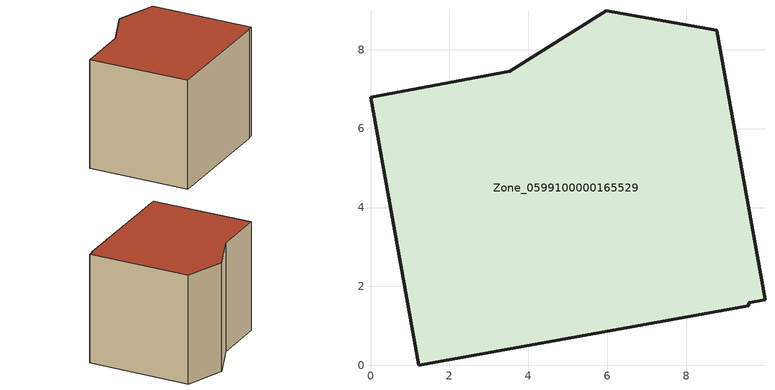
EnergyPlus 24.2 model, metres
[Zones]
Zone_0599100000165529
 floor ground (C_G): 9.58,1.59 9.59,1.51 1.22,0 0,6.79 3.53,7.45 5.97,8.99 8.77,8.49 10,1.67 z1.73
 wall outside (C_F): 10,1.67 8.77,8.49 5.97,8.99 3.53,7.45 0,6.79 1.22,0 9.59,1.51 9.58,1.59 10,1.67 z1.73:9.23
 roof outside (C_R): 9.58,1.59 10,1.67 8.77,8.49 5.97,8.99 3.53,7.45 0,6.79 1.22,0 9.59,1.51 z9.23
[BUILDING]
Pand.0599100000165529: North Axis=0; Terrain=City; Loads Convergence Tolerance Value=0.04; Temperature Convergence Tolerance Value=0.4; Solar Distribution=FullExterior; Maximum Number of Warmup Days=25; Minimum Number of Warmup Days=1
[Site:Location]
Rotterdam.The.Hague.AP_ZH_NLD Design_Conditions: Latitude=51.96; Longitude=4.45; Time Zone=1; Elevation=-4.5
[SITE:GROUNDTEMPERATURE:BUILDINGSURFACE]
18, 18, 18, 18, 18, 18, 18, 18, 18, 18, 18, 18
[MATERIAL] Thermal Absorptance=0.9; Solar Absorptance=0.7; Visible Absorptance=0.7
Name | Roughness | Thickness | Conductivity | Density | Specific Heat
G.D.1965 | MediumSmooth | 0.15 | 1 | 540 | 1210
F.D.1965 | Rough | 0.3 | 0.857143 | 1920 | 840
R.D.1965 | MediumRough | 0.2 | 0.08 | 1500 | 1000
[CONSTRUCTION]
C_G: G.D.1965
C_F: F.D.1965
C_R: R.D.1965
[ZONE]
Zone_0599100000165529: Type=1; Multiplier=1; Ceiling Height=Autocalculate; Volume=Autocalculate; Floor Area=autocalculate; Part of Total Floor Area=Yes
[ZONEINFILTRATION:DESIGNFLOWRATE]
Infil_Zone_0599100000165529: Zone or ZoneList or Space or SpaceList=Zone_0599100000165529; Schedule=AlwaysOn; Design Flow Rate Calculation Method=Flow/Area; Flow Rate per Floor Area=0.0042; Constant Term Coefficient=1; Temperature Term Coefficient=0; Velocity Term Coefficient=0; Velocity Squared Term Coefficient=0
[HVACTEMPLATE:ZONE:IDEALLOADSAIRSYSTEM]
Zone_0599100000165529: Maximum Heating Supply Air Temperature=50; Minimum Cooling Supply Air Temperature=13; Maximum Heating Supply Air Humidity Ratio=0.0156; Minimum Cooling Supply Air Humidity Ratio=0.0077; Heating Limit=NoLimit; Cooling Limit=NoLimit; Dehumidification Control Type=ConstantSensibleHeatRatio; Cooling Sensible Heat Ratio=0.7; Dehumidification Setpoint=60; Humidification Control Type=None; Humidification Setpoint=30; Outdoor Air Method=None; Outdoor Air Flow Rate per Person=0.00944; Outdoor Air Flow Rate per Zone Floor Area=0; Outdoor Air Flow Rate per Zone=0; Demand Controlled Ventilation Type=None; Outdoor Air Economizer Type=NoEconomizer; Heat Recovery Type=None; Sensible Heat Recovery Effectiveness=0.7; Latent Heat Recovery Effectiveness=0.65
[ZONECONTROL:THERMOSTAT]
ThermostatControl_Zone_0599100000165529: Zone or ZoneList=Zone_0599100000165529; Control Type Schedule=DualSetpointControlType; Control 1=Thermostat_Zone_0599100000165529; Temperature Difference Between Cutout And Setpoint=0
[THERMOSTATSETPOINT:DUALSETPOINT]
Thermostat_Zone_0599100000165529: Heating Setpoint Temperature Schedule=HeatingSetpoint_Zone_0599100000165529; Cooling Setpoint Temperature Schedule=CoolingSetpoint_Zone_0599100000165529
[SCHEDULE:COMPACT]
HeatingSetpoint_Zone_0599100000165529: Through: 12/31, For: AllDays, Until: 24:00, 21
CoolingSetpoint_Zone_0599100000165529: Through: 12/31, For: AllDays, Until: 24:00, 24
DualSetpointControlType: Through: 12/31, For: AllDays, Until: 24:00, 4
AlwaysOn: Through: 12/31, For: AllDays, Until: 24:00, 1
